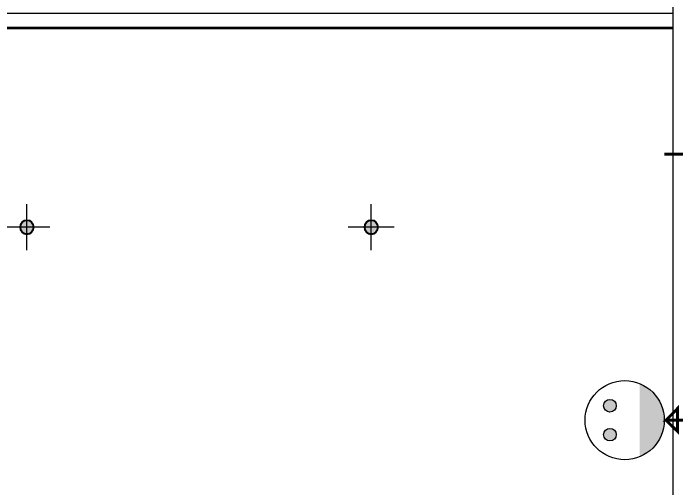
# Model space of a CAD drawing. Header units: millimetres. Extents: x 70151 to 230897, y 35202 to 113211.
# Drawn here: x 172223 to 174536, y 77182 to 78841 of the extents above; entities that cross this region are included whole.
import ezdxf

# ---------------------------------------------------------------- set-up
doc = ezdxf.new("R2010")
doc.units = ezdxf.units.MM
doc.header["$LTSCALE"] = 50
doc.linetypes.add('HID', pattern=[2.5, 1.5, -1])
for name, color, linetype in [('06-LIGHT', 4, 'Continuous'), ('2-con', 2, 'Continuous'), ('RC-LIGHT', 7, 'Continuous')]:
    doc.layers.add(name, color=color, linetype=linetype)

# ---------------------------------------------------------------- blocks, each defined once
blk = doc.blocks.new('cjvjf')
at = {"layer": '2-con'}
blk.add_lwpolyline([(149137.5, 71696.5), (149011.5, 71696.5), (149011.5, 71496.5), (149742.5, 71496.5), (149742.5, 71696.5), (149287.5, 71696.5), (149287.5, 74296.5), (149757.5, 74296.5), (149757.5, 74496.5), (149307.5, 74496.5), (149307.5, 74906.5), (148877.5, 74906.5), (148877.5, 74646.5), (149137.5, 74646.5), (149137.5, 71696.5)], dxfattribs=at)
blk = doc.blocks.new('cjscjdeh')
blk.add_blockref('cjvjf', (-2743, 3328.4))
blk = doc.blocks.new('1')
at = {"linetype": 'Continuous'}
h = blk.add_hatch(color=4, dxfattribs=at)
h.dxf.hatch_style = 1
edge = h.paths.add_edge_path()
edge.add_arc((11539653.5, -14273503.8), 37.5, 0, 360)
at = {"color": 1, "linetype": 'Continuous'}
for p, q in [((11539653.5, -14273637.1), (11539653.5, -14273370.5)), ((11539520.2, -14273503.8), (11539786.8, -14273503.8))]:
    blk.add_line(p, q, dxfattribs=at)
at = {"color": 4, "linetype": 'Continuous'}
for radius in [41.5, 37.5]:
    blk.add_circle((11539653.5, -14273503.8), radius, dxfattribs=at)
blk = doc.blocks.new('ZHSTPS')
at = {"layer": 'RC-LIGHT'}
h = blk.add_hatch(color=10, dxfattribs=at)
edge = h.paths.add_edge_path()
edge.add_arc((185728.7, 67741.8), 22, 0, 360)
h = blk.add_hatch(color=10, dxfattribs=at)
edge = h.paths.add_edge_path()
edge.add_arc((185829.6, 67741.8), 22, 0, 360)
h = blk.add_hatch(color=10, dxfattribs=at)
edge = h.paths.add_edge_path()
edge.add_line((185907.1, 67638.7), (185651.2, 67638.7))
edge.add_ellipse((185779.2, 67690.3), major_axis=(97.6, 97.6), ratio=1, start_angle=156.9578, end_angle=293.0422)
at = {"layer": 'RC-LIGHT', "color": 10}
for centre, radius in [((185779.2, 67690.3), 138), ((185728.7, 67741.8), 22), ((185829.6, 67741.8), 22)]:
    blk.add_circle(centre, radius, dxfattribs=at)

msp = doc.modelspace()

# ---------------------------------------------------------------- linework, layer by layer
at = {"layer": '06-LIGHT', "color": 10, "linetype": 'HID', "const_width": 10}
msp.add_lwpolyline([(174522.4, 78789.4), (171219.4, 78789.4)], dxfattribs=at)
at = {"layer": '06-LIGHT', "color": 0, "linetype": 'HID', "const_width": 10}
msp.add_lwpolyline([(174492.4, 78349.4), (174605.3, 78349.4), (174605.3, 77421.1), (174498.4, 77421.1), (174538.4, 77461.9), (174538.4, 77381.9), (174498.4, 77421.1)], dxfattribs=at)
at = {"layer": 'RC-LIGHT'}
msp.add_line((174522.4, 78839.4), (171219.4, 78839.4), dxfattribs=at)

# ---------------------------------------------------------------- block references
msp.add_blockref('cjscjdeh', (28127.9, 994.6))
at = {"layer": 'RC-LIGHT', "xscale": -0.6024096385271789, "yscale": 0.6024096385271789, "zscale": 0.6024096385271789}
for p in [(7123869.4, 8676590.7), (7125069.4, 8676590.7)]:
    msp.add_blockref('1', p, dxfattribs=at)
at = {"layer": 'RC-LIGHT', "color": 10, "rotation": 90.00000000000001}
msp.add_blockref('ZHSTPS', (242044.7, -108358), dxfattribs=at)

doc.saveas('drawing.dxf')
